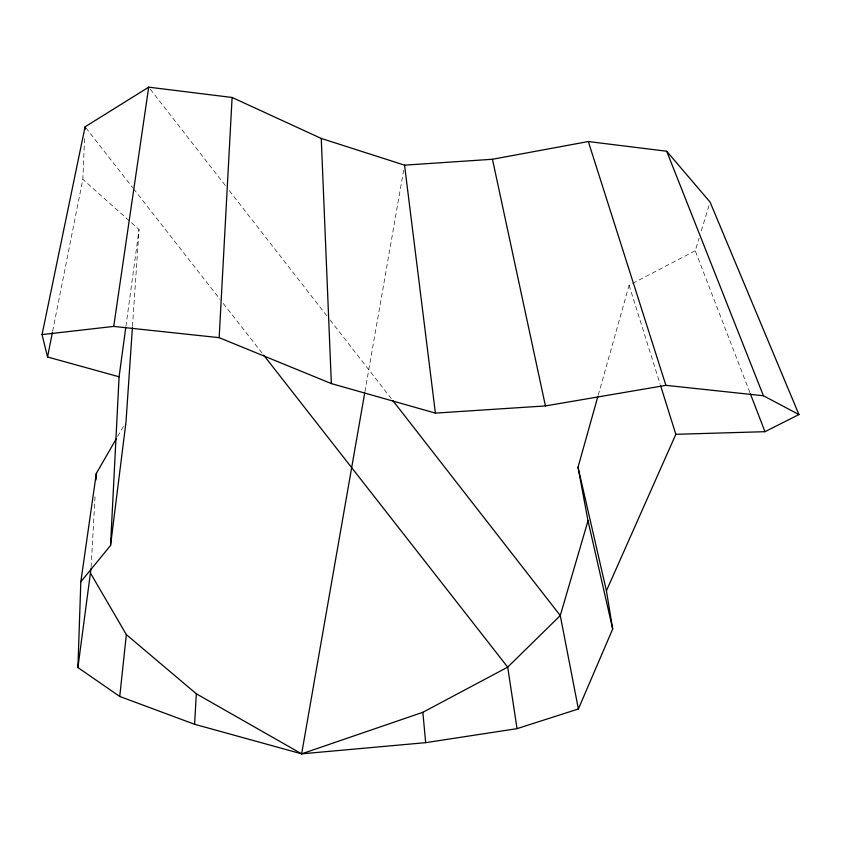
<?xml version="1.0" encoding="UTF-8"?>
<svg xmlns="http://www.w3.org/2000/svg" width="841" height="841" viewBox="0 0 841 841"><rect width="100%" height="100%" fill="white"/><g stroke="black" fill="none" stroke-linecap="round" stroke-linejoin="round"><path stroke-width="0.63" stroke-dasharray="4.21 3.15" d="M52.647 331.228L82.828 179.28L84.636 137.304M91.122 567.086L95.17 494.224M132.479 326.392L139.049 229.53L82.828 179.28M125.919 326.424L139.049 229.53M364.952 391.612L403.638 170.292M598.235 395.196L629.089 285.246L631.412 284.037M749.888 392.568L695.234 250.765L699.039 238.276M701.32 230.791L709.31 204.563M117.614 436.49L124.069 425.304M632.569 283.428L695.234 250.765M85.898 127.843L132.752 187.753M133.561 188.783L219.995 299.291M223.222 303.422L262.003 352.999M150.318 89.23L226.103 186.513M229.32 190.655L326.865 315.88M330.093 320.022L391.307 398.623M629.089 285.246L660.132 384.2"/><path stroke-width="1.26" d="M597.877 396.458L578.019 467.228L606.424 590.813L612.69 629.005L578.377 708.974L517.036 728.653L425.662 742.656L301.635 753.841L194.607 724.29L119.748 696.464L77.908 667.544L80.82 581.804L96.326 473.399L116.321 438.729M84.983 129.44L85.088 126.812L148.71 87.159L232.105 97.472L321.251 138.439L404.542 165.151L492.458 159.264L588.322 141.54L666.692 151.233L710.067 202.061L798.95 414.56L764.974 431.685L675.849 434.303L606.424 590.813M80.82 581.804L110.549 545.452L119.086 376.8L125.74 327.717M798.95 414.56L763.418 395.754L665.904 385.346L545.441 405.919L435.407 413.11L331.354 383.58L219.165 337.661L232.105 97.472M77.908 667.544L91.049 568.379M95.958 479.906L96.326 473.399M194.607 724.29L196.321 693.793L126.35 634.598L90.754 573.594M132.394 327.706L126.003 421.951L110.549 545.452M119.748 696.464L126.35 634.598M119.086 376.8L47.538 356.983L42.05 334.592L113.724 326.413L148.71 87.159M196.321 693.793L301.635 753.841L364.731 392.894M47.538 356.983L52.394 332.51M42.05 334.592L85.088 126.812M578.019 467.228L588.006 520.789L560.274 615.559L578.377 708.974M301.635 753.841L422.865 712.285L507.701 667.144L560.274 615.559L392.915 400.694M113.724 326.413L219.165 337.661M263.611 355.06L507.701 667.144L517.036 728.653M666.692 151.233L763.418 395.754M750.361 393.798L764.974 431.685M588.322 141.54L665.904 385.346M660.521 385.451L675.849 434.303M588.006 520.789L612.69 629.005M492.458 159.264L545.441 405.919M404.542 165.151L435.407 413.11M422.865 712.285L425.662 742.656M321.251 138.439L331.354 383.58"/></g></svg>
